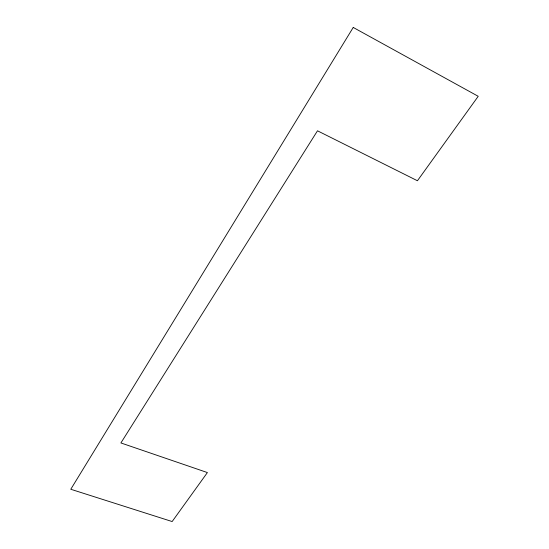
<?xml version="1.0" encoding="UTF-8"?>
<svg xmlns="http://www.w3.org/2000/svg" width="549" height="549" viewBox="0 0 549 549"><rect width="100%" height="100%" fill="white"/><g stroke="black" fill="none" stroke-linecap="round" stroke-linejoin="round"><path stroke-width="0.82" d="M353.233 27.45L70.78 489.262L172.146 521.55L207.398 472.565L120.897 442.947L317.494 130.799L417.439 180.751L478.22 96.301L353.233 27.45"/></g></svg>
